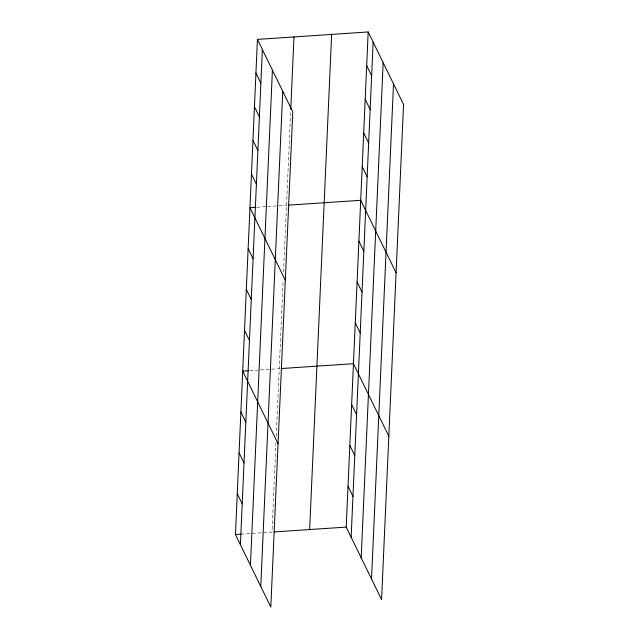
<?xml version="1.0" encoding="UTF-8"?>
<svg xmlns="http://www.w3.org/2000/svg" width="639" height="639" viewBox="0 0 639 639"><rect width="100%" height="100%" fill="white"/><g stroke="black" fill="none" stroke-linecap="round" stroke-linejoin="round"><path stroke-width="0.48" stroke-dasharray="3.19 2.4" d="M275.976 442.412L271.998 532.079L242.357 534.068M276.24 436.429L283.189 280.01M283.54 272.038L290.729 110.22M256.87 207.284L266.751 206.621M267.733 206.549L286.504 205.287M249.617 370.676L259.49 370.013M260.48 369.949L279.251 368.687"/><path stroke-width="0.96" d="M257.429 39.402L292.798 111.913L270.816 607.05L235.448 534.539L257.429 39.402L368.184 31.95L403.552 104.461L381.571 599.598L346.202 527.087L368.184 31.95M240.392 544.676L262.373 49.538M250.432 565.259L272.414 70.122M260.776 586.466L282.757 91.329M290.769 109.229L293.98 36.942M309.651 529.547L331.641 34.41M351.146 537.223L373.136 42.086M361.187 557.807L383.168 62.67M371.531 579.014L393.512 83.877M255.88 207.348L249.953 207.747L285.321 280.257M288.485 205.151L360.716 200.295L396.084 272.813M248.627 370.74L242.7 371.139L278.069 443.658M281.232 368.551L353.455 363.695L388.824 436.205M235.448 534.539L241.374 534.14M273.979 531.944L346.202 527.087M366.69 65.617L371.634 75.761M365.196 99.285L370.141 109.429M363.703 132.96L368.647 143.096M362.209 166.627L367.153 176.763M358.902 241.143L363.847 251.287M255.935 73.07L260.88 83.206M357.089 281.991L362.033 292.135M254.442 106.737L259.386 116.881M355.276 322.839L360.22 332.983M252.94 140.404L257.892 150.548M251.446 174.08L256.391 184.216M351.642 404.543L356.594 414.679M349.829 445.391L354.781 455.527M248.14 248.595L253.084 258.731M348.015 486.239L352.96 496.375M246.327 289.443L251.271 299.587M244.513 330.291L249.458 340.435M240.887 411.987L245.831 422.131M239.074 452.843L244.018 462.979M237.261 493.691L242.205 503.828"/></g></svg>
